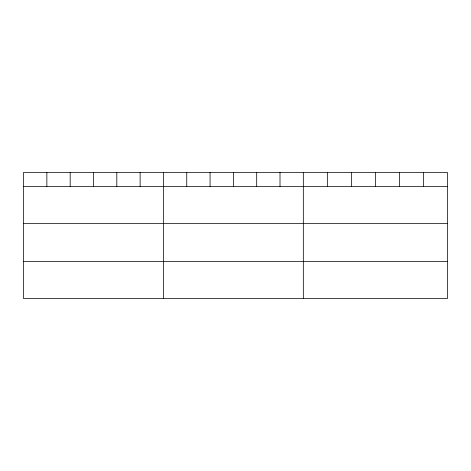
<?xml version="1.0" encoding="UTF-8"?>
<svg xmlns="http://www.w3.org/2000/svg" width="471" height="471" viewBox="0 0 471 471"><rect width="100%" height="100%" fill="white"/><g stroke="black" fill="none" stroke-linecap="round" stroke-linejoin="round"><path stroke-width="0.71" d="M447.45 186.475L447.45 298.561L23.55 298.561L23.55 172.439L447.45 172.439L447.45 186.475L23.55 186.475M23.55 223.46L447.45 223.46M23.55 261.576L447.45 261.576M423.429 172.439L423.429 186.475M399.408 172.439L399.408 186.475M375.387 172.439L375.387 186.475M351.366 172.439L351.366 186.475M327.345 172.439L327.345 186.475M303.324 172.439L303.324 298.561M280.01 172.439L280.01 186.475M256.695 172.439L256.695 186.475M233.38 172.439L233.38 186.475M210.066 172.439L210.066 186.475M186.751 172.439L186.751 186.475M163.437 172.439L163.437 298.561M140.123 172.439L140.123 186.475M116.808 172.439L116.808 186.475M93.494 172.439L93.494 186.475M70.179 172.439L70.179 186.475M46.864 172.439L46.864 186.475"/></g></svg>
